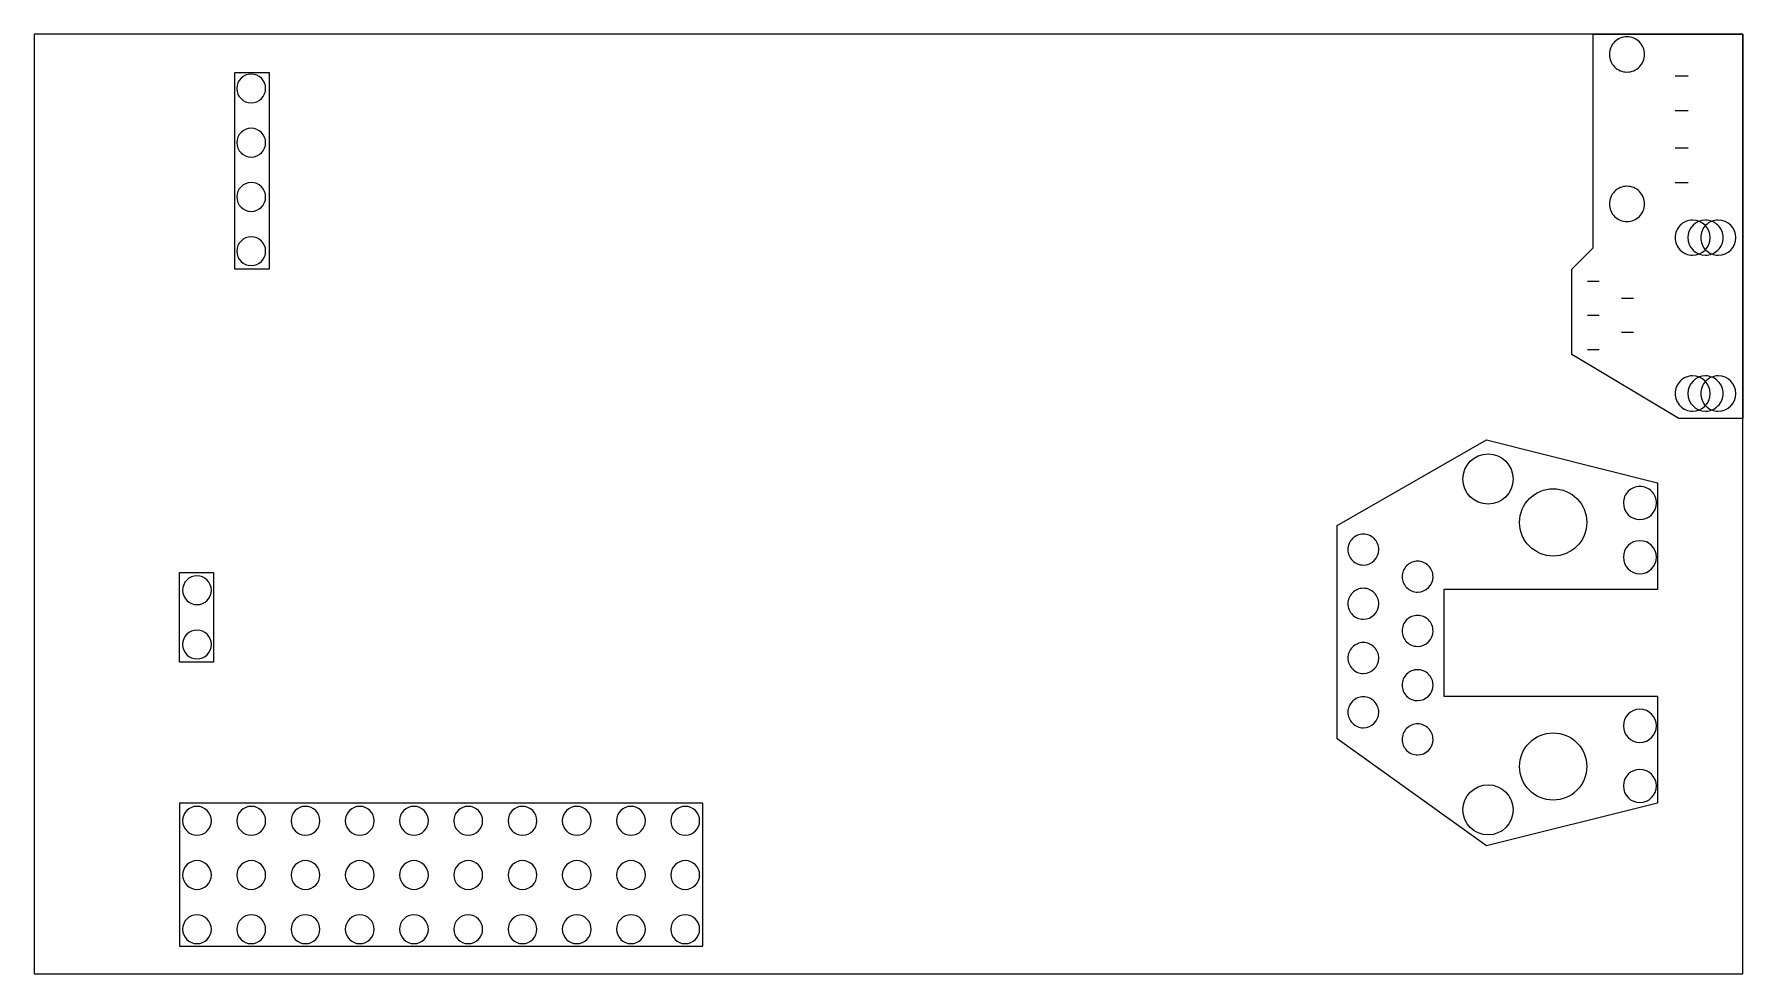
# Model space of a CAD drawing. Header units: millimetres. Extents: x 0 to 80, y -44 to 0.
import ezdxf

# ---------------------------------------------------------------- set-up
doc = ezdxf.new("R2010")
doc.units = ezdxf.units.MM
doc.layers.add('cut', color=1, linetype='Continuous', lineweight=0)
doc.layers.add('PCB', color=5, linetype='Continuous', lineweight=0)

msp = doc.modelspace()

# ---------------------------------------------------------------- linework, layer by layer
at = {"layer": 'cut'}
for points in [[(80, -18), (77, -18), (72, -15), (72, -11), (73, -10), (73, 0), (80.001, 0)], [(9.4, -1.8), (11, -1.8), (11, -11), (9.4, -11)], [(76, -36), (68, -38), (61, -33), (61, -23), (68, -19), (76, -21), (76, -26), (66, -26), (66, -31), (76, -31)], [(6.8, -25.2), (8.4, -25.2), (8.4, -29.4), (6.8, -29.4)], [(6.8, -36), (6.8, -42.7), (31.3, -42.7), (31.3, -36)]]:
    msp.add_lwpolyline(points, close=True, dxfattribs=at)
at = {"layer": 'PCB'}
for p, q in [((-0.003, 0), (0.003, 0)), ((0, 0.003), (0, -0.003)), ((80.001, 0), (0, 0)), ((0, 0), (0, -43.998)), ((80.001, -43.998), (80.001, 0)), ((0.002, 0), (0.002, 0)), ((75.402, -0.945), (75.402, -0.945)), ((76.836, -1.943), (77.435, -1.943)), ((10.836, -2.54), (10.836, -2.54)), ((76.836, -3.569), (77.435, -3.569)), ((10.836, -5.08), (10.836, -5.08)), ((76.836, -5.319), (77.435, -5.319)), ((76.836, -6.944), (77.435, -6.944)), ((10.836, -7.62), (10.836, -7.62)), ((75.402, -7.945), (75.402, -7.945)), ((78.477, -9.525), (78.477, -9.525)), ((79.077, -9.525), (79.077, -9.525)), ((79.677, -9.525), (79.677, -9.525)), ((10.836, -10.16), (10.836, -10.16)), ((73.275, -11.575), (72.726, -11.575)), ((74.875, -12.375), (74.326, -12.375)), ((73.275, -13.175), (72.726, -13.175)), ((74.875, -13.975), (74.326, -13.975)), ((73.275, -14.775), (72.726, -14.775)), ((78.477, -16.825), (78.477, -16.825)), ((79.077, -16.825), (79.077, -16.825)), ((79.677, -16.825), (79.677, -16.825)), ((69.247, -20.83), (69.247, -20.83)), ((75.957, -21.95), (75.957, -21.95)), ((72.697, -22.86), (72.697, -22.86)), ((62.957, -24.131), (62.957, -24.131)), ((75.957, -24.49), (75.957, -24.49)), ((65.497, -25.401), (65.497, -25.401)), ((8.296, -26.036), (8.296, -26.036)), ((62.957, -26.671), (62.957, -26.671)), ((65.497, -27.941), (65.497, -27.941)), ((8.296, -28.576), (8.296, -28.576)), ((62.957, -29.211), (62.957, -29.211)), ((65.497, -30.481), (65.497, -30.481)), ((62.957, -31.751), (62.957, -31.751)), ((75.957, -32.386), (75.957, -32.386)), ((65.497, -33.021), (65.497, -33.021)), ((72.697, -34.291), (72.697, -34.291)), ((75.957, -35.201), (75.957, -35.201)), ((69.247, -36.321), (69.247, -36.321)), ((8.296, -36.831), (8.296, -36.831)), ((10.836, -36.831), (10.836, -36.831)), ((13.376, -36.831), (13.376, -36.831)), ((15.916, -36.831), (15.916, -36.831)), ((18.456, -36.831), (18.456, -36.831)), ((20.996, -36.831), (20.996, -36.831)), ((23.536, -36.831), (23.536, -36.831)), ((26.076, -36.831), (26.076, -36.831)), ((28.616, -36.831), (28.616, -36.831)), ((31.156, -36.831), (31.156, -36.831)), ((8.296, -39.371), (8.296, -39.371)), ((10.836, -39.371), (10.836, -39.371)), ((13.376, -39.371), (13.376, -39.371)), ((15.916, -39.371), (15.916, -39.371)), ((18.456, -39.371), (18.456, -39.371)), ((20.996, -39.371), (20.996, -39.371)), ((23.536, -39.371), (23.536, -39.371)), ((26.076, -39.371), (26.076, -39.371)), ((28.616, -39.371), (28.616, -39.371)), ((31.156, -39.371), (31.156, -39.371)), ((8.296, -41.911), (8.296, -41.911)), ((10.836, -41.911), (10.836, -41.911)), ((13.376, -41.911), (13.376, -41.911)), ((15.916, -41.911), (15.916, -41.911)), ((18.456, -41.911), (18.456, -41.911)), ((20.996, -41.911), (20.996, -41.911)), ((23.536, -41.911), (23.536, -41.911)), ((26.076, -41.911), (26.076, -41.911)), ((28.616, -41.911), (28.616, -41.911)), ((31.156, -41.911), (31.156, -41.911)), ((0, -43.998), (80.001, -43.998))]:
    msp.add_line(p, q, dxfattribs=at)
for centre, radius, start, end in [((0.001, 0), 0.00167, 89.9999, 180.0001), ((0.001, 0), 0.00167, 359.99971, 89.99941), ((0.001, 0), 0.00167, 180.00059, 270.00029), ((0.001, 0), 0.00167, 270.0004, 359.9996), ((74.577, -0.945), 0.825, 89.99996, 180.00004), ((74.577, -0.945), 0.825, 359.99996, 90.00004), ((74.577, -0.945), 0.825, 179.99998, 270.00002), ((74.577, -0.945), 0.825, 269.99998, 0.00002), ((10.161, -2.54), 0.675, 90, 179.99998), ((10.161, -2.54), 0.675, 0.00001, 90.00001), ((10.161, -2.54), 0.675, 180, 270), ((10.161, -2.54), 0.675, 269.99999, 0.00001), ((10.161, -5.08), 0.675, 90, 180), ((10.161, -5.08), 0.675, 359.99999, 90.00001), ((10.161, -5.08), 0.675, 180.00002, 269.99998), ((10.161, -5.08), 0.675, 270, 360), ((10.161, -7.62), 0.675, 90, 180), ((10.161, -7.62), 0.675, 359.99999, 90.00001), ((74.577, -7.945), 0.825, 89.99996, 180.00004), ((74.577, -7.945), 0.825, 359.99996, 90.00004), ((10.161, -7.62), 0.675, 180.00002, 269.99998), ((10.161, -7.62), 0.675, 270, 360), ((74.577, -7.945), 0.825, 179.99998, 270.00002), ((74.577, -7.945), 0.825, 269.99998, 0.00002), ((77.652, -9.525), 0.825, 89.99998, 180.00002), ((78.252, -9.525), 0.825, 90.00009, 179.99991), ((77.652, -9.525), 0.825, 0.00009, 89.99991), ((78.852, -9.525), 0.825, 89.99998, 180.00002), ((78.252, -9.525), 0.825, 359.99998, 90.00002), ((78.852, -9.525), 0.825, 0.00009, 89.99991), ((10.161, -10.16), 0.675, 90.00002, 179.99998), ((10.161, -10.16), 0.675, 0, 90), ((77.652, -9.525), 0.825, 179.99996, 270.00004), ((78.252, -9.525), 0.825, 180.00008, 269.99992), ((77.652, -9.525), 0.825, 270.00008, 359.99992), ((78.852, -9.525), 0.825, 179.99996, 270.00004), ((78.252, -9.525), 0.825, 269.99996, 0.00004), ((78.852, -9.525), 0.825, 270.00008, 359.99992), ((10.161, -10.16), 0.675, 180, 270), ((10.161, -10.16), 0.675, 269.99999, 0.00001), ((77.652, -16.825), 0.825, 89.99998, 180.00002), ((78.252, -16.825), 0.825, 90.00009, 179.99991), ((77.652, -16.825), 0.825, 0.00009, 89.99991), ((78.852, -16.825), 0.825, 89.99998, 180.00002), ((78.252, -16.825), 0.825, 359.99998, 90.00002), ((78.852, -16.825), 0.825, 0.00009, 89.99991), ((77.652, -16.825), 0.825, 179.99996, 270.00002), ((78.252, -16.825), 0.825, 180.00008, 269.99991), ((77.652, -16.825), 0.825, 270.00009, 359.99992), ((78.852, -16.825), 0.825, 179.99996, 270.00002), ((78.252, -16.825), 0.825, 269.99998, 0.00004), ((78.852, -16.825), 0.825, 270.00009, 359.99992), ((75.182, -21.95), 0.775, 89.99999, 180.00001), ((75.182, -21.95), 0.775, 359.99999, 90.00001), ((75.182, -21.95), 0.775, 180, 270), ((75.182, -21.95), 0.775, 270, 360), ((62.232, -24.131), 0.725, 89.99982, 180.00018), ((62.232, -24.131), 0.725, 359.99995, 90.00005), ((75.182, -24.49), 0.775, 90, 180), ((75.182, -24.49), 0.775, 0, 90), ((62.232, -24.131), 0.725, 179.99995, 270.00005), ((62.232, -24.131), 0.725, 270.00008, 359.99992), ((64.772, -25.401), 0.725, 89.99982, 180.00018), ((64.772, -25.401), 0.725, 359.99995, 90.00005), ((75.182, -24.49), 0.775, 180, 270), ((75.182, -24.49), 0.775, 270, 360), ((7.621, -26.036), 0.675, 89.99995, 180.00005), ((7.621, -26.036), 0.675, 359.99994, 90.00006), ((64.772, -25.401), 0.725, 179.99995, 270.00005), ((64.772, -25.401), 0.725, 270.00008, 359.99992), ((7.621, -26.036), 0.675, 180.00009, 269.99991), ((7.621, -26.036), 0.675, 270.00007, 359.99993), ((62.232, -26.671), 0.725, 89.99982, 180.00018), ((62.232, -26.671), 0.725, 359.99995, 90.00005), ((62.232, -26.671), 0.725, 179.99995, 270.00005), ((62.232, -26.671), 0.725, 270.00008, 359.99992), ((7.621, -28.576), 0.675, 89.99995, 180.00005), ((7.621, -28.576), 0.675, 359.99994, 90.00006), ((64.772, -27.941), 0.725, 89.99982, 180.00018), ((64.772, -27.941), 0.725, 179.99995, 270.00005), ((64.772, -27.941), 0.725, 359.99995, 90.00005), ((64.772, -27.941), 0.725, 270.00008, 359.99992), ((7.621, -28.576), 0.675, 180.00009, 269.99991), ((7.621, -28.576), 0.675, 270.00007, 359.99993), ((62.232, -29.211), 0.725, 89.99982, 180.00018), ((62.232, -29.211), 0.725, 359.99995, 90.00005), ((62.232, -29.211), 0.725, 179.99995, 270.00005), ((62.232, -29.211), 0.725, 270.00008, 359.99992), ((64.772, -30.481), 0.725, 89.99982, 180.00018), ((64.772, -30.481), 0.725, 359.99995, 90.00005), ((62.232, -31.751), 0.725, 89.99982, 180.00018), ((62.232, -31.751), 0.725, 359.99995, 90.00005), ((64.772, -30.481), 0.725, 179.99995, 270.00005), ((64.772, -30.481), 0.725, 270.00008, 359.99992), ((62.232, -31.751), 0.725, 179.99995, 270.00005), ((62.232, -31.751), 0.725, 270.00008, 359.99992), ((75.182, -32.386), 0.775, 90, 180), ((75.182, -32.386), 0.775, 0, 90), ((64.772, -33.021), 0.725, 89.99982, 180.00018), ((64.772, -33.021), 0.725, 359.99995, 90.00005), ((75.182, -32.386), 0.775, 180, 270), ((75.182, -32.386), 0.775, 270, 360), ((64.772, -33.021), 0.725, 179.99995, 270.00005), ((64.772, -33.021), 0.725, 270.00008, 359.99992), ((75.182, -35.201), 0.775, 90, 180), ((75.182, -35.201), 0.775, 180, 270), ((75.182, -35.201), 0.775, 0, 90), ((75.182, -35.201), 0.775, 270, 360), ((7.621, -36.831), 0.675, 89.99995, 180.00005), ((7.621, -36.831), 0.675, 359.99994, 90.00006), ((10.161, -36.831), 0.675, 89.99995, 180.00005), ((10.161, -36.831), 0.675, 359.99994, 90.00006), ((12.701, -36.831), 0.675, 89.99995, 180.00005), ((12.701, -36.831), 0.675, 359.99994, 90.00006), ((15.241, -36.831), 0.675, 89.99995, 180.00005), ((15.241, -36.831), 0.675, 359.99994, 90.00006), ((17.781, -36.831), 0.675, 89.99995, 180.00005), ((17.781, -36.831), 0.675, 359.99994, 90.00006), ((20.321, -36.831), 0.675, 89.99995, 180.00005), ((20.321, -36.831), 0.675, 359.99994, 90.00006), ((22.861, -36.831), 0.675, 89.99995, 180.00005), ((22.861, -36.831), 0.675, 359.99994, 90.00006), ((25.401, -36.831), 0.675, 89.9999, 180.00005), ((25.401, -36.831), 0.675, 0.00002, 89.99998), ((27.941, -36.831), 0.675, 89.99988, 180.00012), ((27.941, -36.831), 0.675, 0.00002, 89.99998), ((30.481, -36.831), 0.675, 89.99988, 180.00012), ((30.481, -36.831), 0.675, 0.00002, 89.99998), ((7.621, -36.831), 0.675, 180.00009, 269.99991), ((7.621, -36.831), 0.675, 270.00007, 359.99993), ((10.161, -36.831), 0.675, 180.00009, 269.99991), ((10.161, -36.831), 0.675, 270.00007, 359.99993), ((12.701, -36.831), 0.675, 180.00009, 269.99991), ((12.701, -36.831), 0.675, 270.00007, 359.99993), ((15.241, -36.831), 0.675, 180.00009, 269.99991), ((15.241, -36.831), 0.675, 270.00007, 359.99993), ((17.781, -36.831), 0.675, 180.00009, 269.99991), ((17.781, -36.831), 0.675, 270.00007, 359.99993), ((20.321, -36.831), 0.675, 180.00009, 269.99991), ((20.321, -36.831), 0.675, 270.00007, 359.99993), ((22.861, -36.831), 0.675, 180.00009, 269.99991), ((22.861, -36.831), 0.675, 270.00007, 359.99993), ((25.401, -36.831), 0.675, 180.00008, 269.99996), ((25.401, -36.831), 0.675, 270.00016, 359.99984), ((27.941, -36.831), 0.675, 180.00002, 269.99998), ((27.941, -36.831), 0.675, 270.00016, 359.99984), ((30.481, -36.831), 0.675, 180.00002, 269.99998), ((30.481, -36.831), 0.675, 270.00016, 359.99984), ((7.621, -39.371), 0.675, 89.99995, 180.00005), ((7.621, -39.371), 0.675, 359.99994, 90.00006), ((10.161, -39.371), 0.675, 89.99995, 180.00005), ((10.161, -39.371), 0.675, 359.99994, 90.00006), ((12.701, -39.371), 0.675, 89.99995, 180.00005), ((12.701, -39.371), 0.675, 359.99994, 90.00006), ((15.241, -39.371), 0.675, 89.99995, 180.00005), ((15.241, -39.371), 0.675, 359.99994, 90.00006), ((17.781, -39.371), 0.675, 89.99995, 180.00005), ((17.781, -39.371), 0.675, 359.99994, 90.00006), ((20.321, -39.371), 0.675, 89.99995, 180.00005), ((20.321, -39.371), 0.675, 359.99994, 90.00006), ((22.861, -39.371), 0.675, 89.99995, 180.00005), ((22.861, -39.371), 0.675, 359.99994, 90.00006), ((25.401, -39.371), 0.675, 89.9999, 180.00005), ((25.401, -39.371), 0.675, 0.00002, 89.99998), ((27.941, -39.371), 0.675, 89.99988, 180.00012), ((27.941, -39.371), 0.675, 0.00002, 89.99998), ((30.481, -39.371), 0.675, 89.99988, 180.00012), ((30.481, -39.371), 0.675, 0.00002, 89.99998), ((7.621, -39.371), 0.675, 180.00009, 269.99991), ((7.621, -39.371), 0.675, 270.00007, 359.99993), ((10.161, -39.371), 0.675, 180.00009, 269.99991), ((10.161, -39.371), 0.675, 270.00007, 359.99993), ((12.701, -39.371), 0.675, 180.00009, 269.99991), ((12.701, -39.371), 0.675, 270.00007, 359.99993), ((15.241, -39.371), 0.675, 180.00009, 269.99991), ((15.241, -39.371), 0.675, 270.00007, 359.99993), ((17.781, -39.371), 0.675, 180.00009, 269.99991), ((17.781, -39.371), 0.675, 270.00007, 359.99993), ((20.321, -39.371), 0.675, 180.00009, 269.99991), ((20.321, -39.371), 0.675, 270.00007, 359.99993), ((22.861, -39.371), 0.675, 180.00009, 269.99991), ((22.861, -39.371), 0.675, 270.00007, 359.99993), ((25.401, -39.371), 0.675, 180.00008, 269.99996), ((25.401, -39.371), 0.675, 270.00016, 359.99984), ((27.941, -39.371), 0.675, 180.00002, 269.99998), ((27.941, -39.371), 0.675, 270.00016, 359.99984), ((30.481, -39.371), 0.675, 180.00002, 269.99998), ((30.481, -39.371), 0.675, 270.00016, 359.99984), ((7.621, -41.911), 0.675, 89.99995, 180.00005), ((7.621, -41.911), 0.675, 359.99994, 90.00006), ((10.161, -41.911), 0.675, 89.99995, 180.00005), ((10.161, -41.911), 0.675, 359.99994, 90.00006), ((12.701, -41.911), 0.675, 89.99995, 180.00005), ((12.701, -41.911), 0.675, 359.99994, 90.00006), ((15.241, -41.911), 0.675, 89.99995, 180.00005), ((15.241, -41.911), 0.675, 359.99994, 90.00006), ((17.781, -41.911), 0.675, 89.99995, 180.00005), ((17.781, -41.911), 0.675, 359.99994, 90.00006), ((20.321, -41.911), 0.675, 89.99995, 180.00005), ((20.321, -41.911), 0.675, 359.99994, 90.00006), ((22.861, -41.911), 0.675, 89.99995, 180.00005), ((22.861, -41.911), 0.675, 359.99994, 90.00006), ((25.401, -41.911), 0.675, 89.9999, 180.00005), ((25.401, -41.911), 0.675, 0.00002, 89.99998), ((27.941, -41.911), 0.675, 89.99988, 180.00012), ((27.941, -41.911), 0.675, 0.00002, 89.99998), ((30.481, -41.911), 0.675, 89.99988, 180.00012), ((30.481, -41.911), 0.675, 0.00002, 89.99998), ((7.621, -41.911), 0.675, 180.00009, 269.99991), ((7.621, -41.911), 0.675, 270.00007, 359.99993), ((10.161, -41.911), 0.675, 180.00009, 269.99991), ((10.161, -41.911), 0.675, 270.00007, 359.99993), ((12.701, -41.911), 0.675, 180.00009, 269.99991), ((12.701, -41.911), 0.675, 270.00007, 359.99993), ((15.241, -41.911), 0.675, 180.00009, 269.99991), ((15.241, -41.911), 0.675, 270.00007, 359.99993), ((17.781, -41.911), 0.675, 180.00009, 269.99991), ((17.781, -41.911), 0.675, 270.00007, 359.99993), ((20.321, -41.911), 0.675, 180.00009, 269.99991), ((20.321, -41.911), 0.675, 270.00007, 359.99993), ((22.861, -41.911), 0.675, 180.00009, 269.99991), ((22.861, -41.911), 0.675, 270.00007, 359.99993), ((25.401, -41.911), 0.675, 180.00008, 269.99996), ((25.401, -41.911), 0.675, 270.00016, 359.99984), ((27.941, -41.911), 0.675, 180.00002, 269.99998), ((27.941, -41.911), 0.675, 270.00016, 359.99984), ((30.481, -41.911), 0.675, 180.00002, 269.99998), ((30.481, -41.911), 0.675, 270.00016, 359.99984)]:
    msp.add_arc(centre, radius, start, end, dxfattribs=at)
for points in [[(66.897, -20.83), (66.897, -20.182), (67.423, -19.655), (68.072, -19.655)], [(68.072, -19.655), (68.721, -19.655), (69.247, -20.182), (69.247, -20.83)], [(68.072, -22.005), (67.423, -22.005), (66.897, -21.479), (66.897, -20.83)], [(69.247, -20.83), (69.247, -21.479), (68.721, -22.005), (68.072, -22.005)], [(69.547, -22.86), (69.547, -21.991), (70.252, -21.285), (71.122, -21.285)], [(71.122, -21.285), (71.992, -21.285), (72.697, -21.991), (72.697, -22.86)], [(71.122, -24.435), (70.252, -24.435), (69.547, -23.73), (69.547, -22.86)], [(72.697, -22.86), (72.697, -23.73), (71.992, -24.435), (71.122, -24.435)], [(69.547, -34.291), (69.547, -33.421), (70.252, -32.716), (71.122, -32.716)], [(71.122, -32.716), (71.992, -32.716), (72.697, -33.421), (72.697, -34.291)], [(71.122, -35.866), (70.252, -35.866), (69.547, -35.161), (69.547, -34.291)], [(72.697, -34.291), (72.697, -35.161), (71.992, -35.866), (71.122, -35.866)], [(66.897, -36.321), (66.897, -35.672), (67.423, -35.146), (68.072, -35.146)], [(68.072, -35.146), (68.721, -35.146), (69.247, -35.672), (69.247, -36.321)], [(68.072, -37.496), (67.423, -37.496), (66.897, -36.97), (66.897, -36.321)], [(69.247, -36.321), (69.247, -36.97), (68.721, -37.496), (68.072, -37.496)]]:
    msp.add_open_spline(points, degree=3, dxfattribs=at)

doc.saveas('drawing.dxf')
